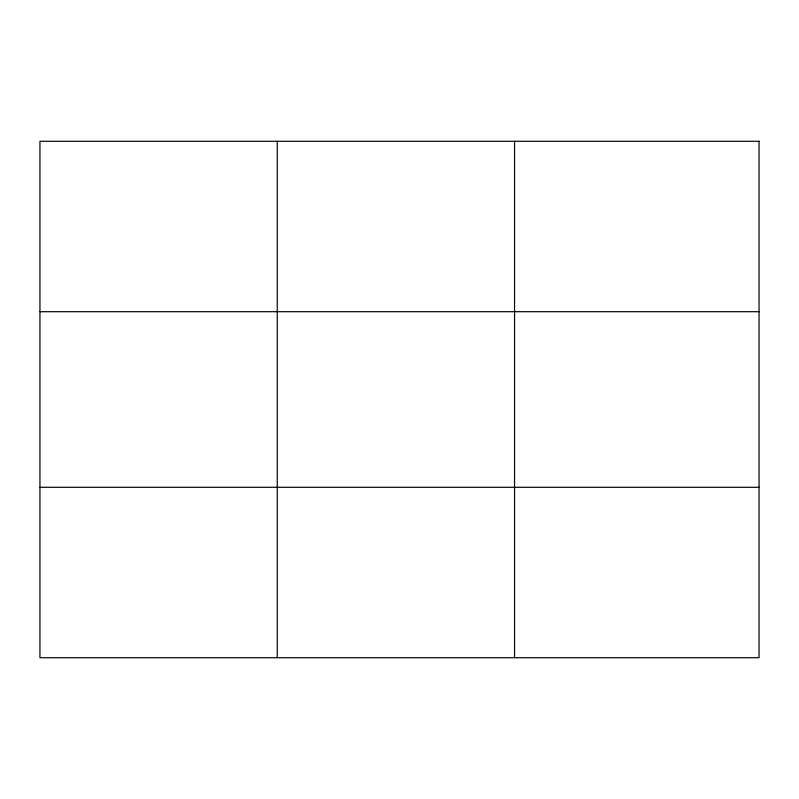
<?xml version="1.0" encoding="UTF-8"?>
<svg xmlns="http://www.w3.org/2000/svg" width="799" height="799" viewBox="0 0 799 799"><rect width="100%" height="100%" fill="white"/><g stroke="black" fill="none" stroke-linecap="round" stroke-linejoin="round"><path stroke-width="1.2" d="M277.253 141.283L277.253 657.717M514.556 141.283L514.556 657.717M39.95 311.7L759.05 311.7M39.95 487.3L759.05 487.3M759.05 141.283L759.05 657.717L39.95 657.717L39.95 141.283L759.05 141.283"/></g></svg>
